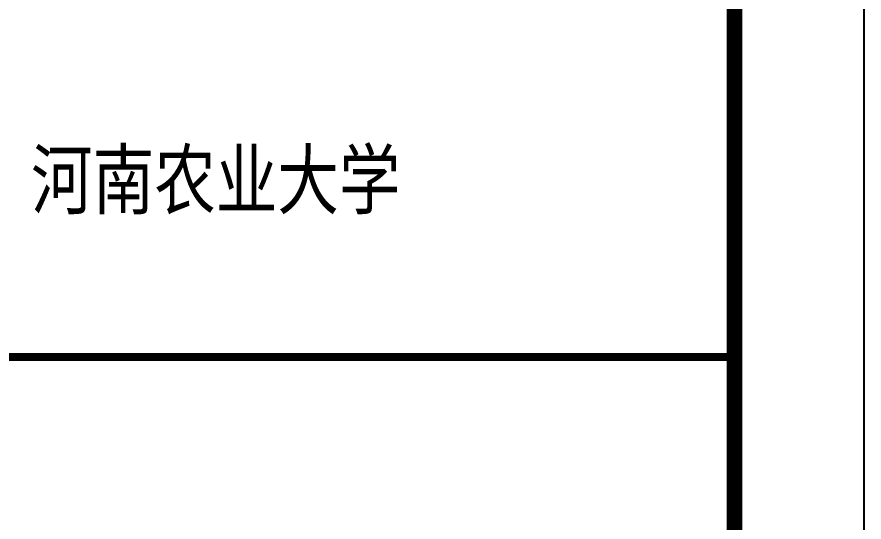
# Model space of a CAD drawing. Extents: x 190999 to 834799, y -200814 to 215286.
# Drawn here: x 303365 to 309899, y -59286 to -55391 of the extents above; entities that cross this region are included whole.
import ezdxf
from ezdxf.enums import TextEntityAlignment as Align

# ---------------------------------------------------------------- set-up
doc = ezdxf.new("R2010")
doc.units = 0
doc.header["$LTSCALE"] = 1000
doc.header["$MEASUREMENT"] = 0
doc.layers.add('图框', color=189, linetype='Continuous')
doc.styles.add('TKZ1_tjhts.shx', font='tjromant.shx', dxfattribs={"bigfont": 'tjhts.shx'})

# ---------------------------------------------------------------- blocks, each defined once
blk = doc.blocks.new('TJAD_TK_A0')
at = {"layer": '图框'}
for p, q in [((973, -441.703), (973, 399.297)), ((2162, -441.703), (2162, 399.297))]:
    blk.add_line(p, q, dxfattribs=at)
at = {"layer": '图框', "const_width": 1.2}
blk.add_lwpolyline([(2152, -431.703), (2152, 389.297), (998, 389.297), (998, -431.703)], close=True, dxfattribs=at)
at = {"layer": '图框', "const_width": 0.6}
blk.add_lwpolyline([(2072, -57.703), (2152, -57.703)], dxfattribs=at)
at = {"layer": '图框', "color": 3, "style": 'TKZ1_tjhts.shx'}
blk.add_text('河南农业大学', height=5, dxfattribs=at).set_placement((2112, -44.203), align=Align.MIDDLE_CENTER)

msp = doc.modelspace()

# ---------------------------------------------------------------- block references
at = {"layer": '图框', "xscale": 100, "yscale": 100, "zscale": 100}
for p in [(93698.6, -52243.2), (212598.6, -52243.2)]:
    msp.add_blockref('TJAD_TK_A0', p, dxfattribs=at)

doc.saveas('drawing.dxf')
